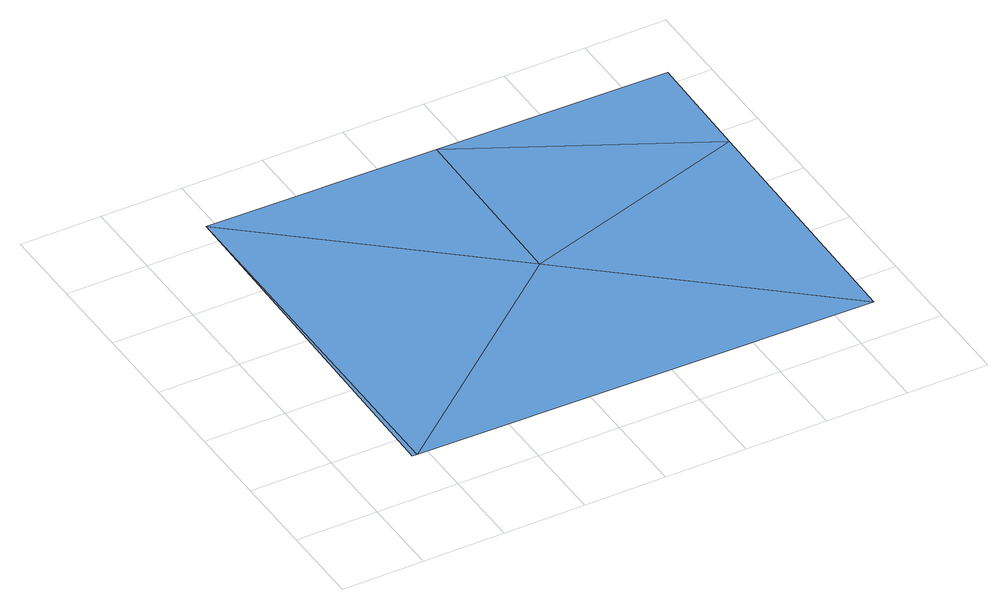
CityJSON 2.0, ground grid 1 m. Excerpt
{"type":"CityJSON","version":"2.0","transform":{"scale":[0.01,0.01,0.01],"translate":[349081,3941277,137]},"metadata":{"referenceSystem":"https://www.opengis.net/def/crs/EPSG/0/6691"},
"CityObjects":{
"waterbody1":{"type":"WaterBody","attributes":{"name":"9","class":"1140","function":"1","WaterBodyRiverFloodingRiskAttribute.description":"5","WaterBodyRiverFloodingRiskAttribute.rankOrg":"1","WaterBodyRiverFloodingRiskAttribute.adminType":"2","WaterBodyRiverFloodingRiskAttribute.scale":"L1"},"geometry":[{"type":"MultiSurface","lod":"1","boundaries":[[[0,1,2]],[[0,3,1]],[[1,3,4]],[[0,5,3]],[[5,6,3]],[[5,7,6]],[[4,3,6]]]}]}
},
"vertices":[
[373,524,1],[653,380,1],[656,519,1],[369,293,1],[648,57,1],[90,529,1],[88,67,1],[82,67,1]
]}
